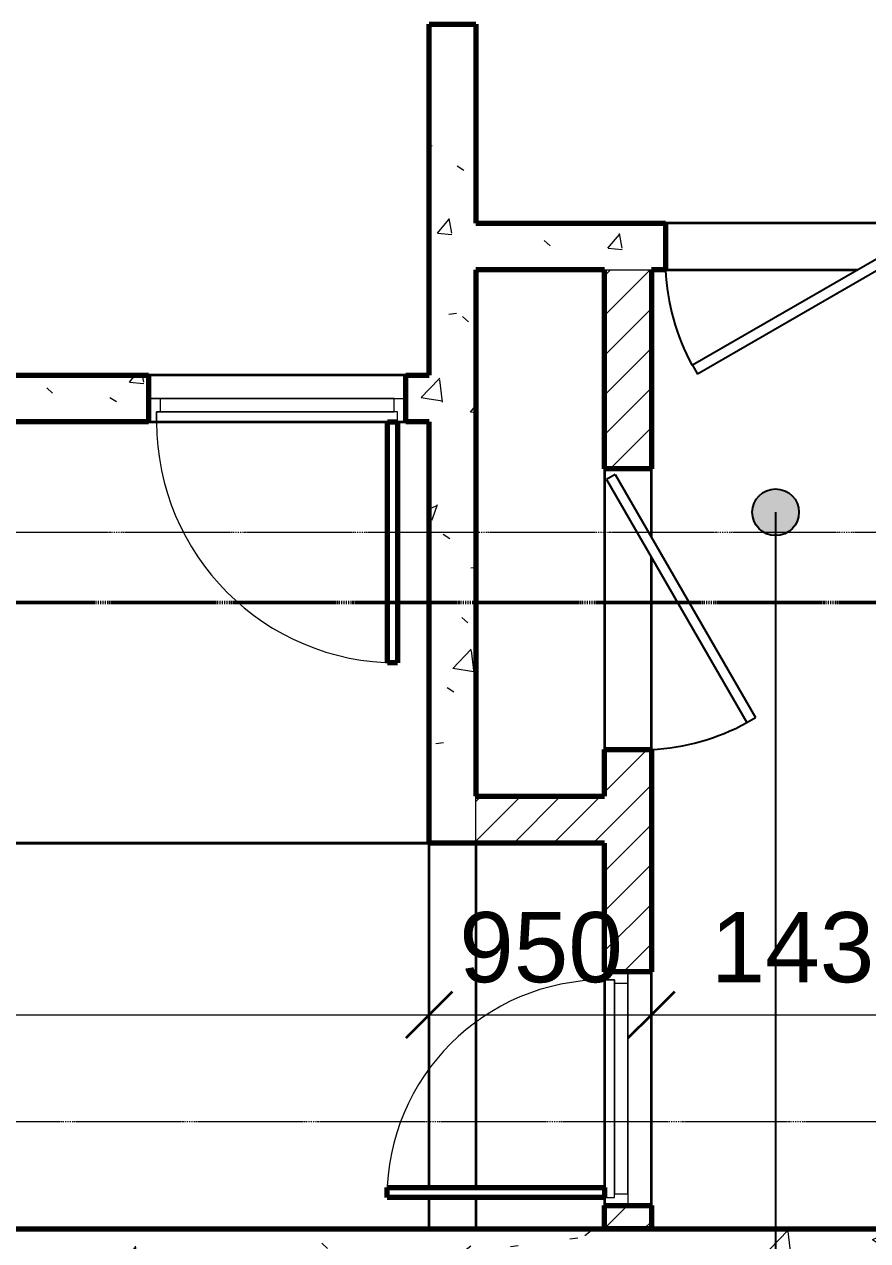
# Model space of a CAD drawing. Header units: millimetres. Extents: x -712454 to -640739, y -26917 to 7174.
# Drawn here: x -686667 to -683063, y -18823 to -13623 of the extents above; entities that cross this region are included whole.
import ezdxf

# ---------------------------------------------------------------- set-up
doc = ezdxf.new("R2010")
doc.units = ezdxf.units.MM
doc.linetypes.add('DPA_Grid _ Level 100', pattern=[10, 5.5, -1.6, 1.3, -1.6])
for name, color, linetype, lineweight in [('A-ANNO-DIMS', 1, 'Continuous', 9), ('A-ANNO-DIMS-100', 1, 'Continuous', 9), ('A-DOOR', 3, 'Continuous', 70), ('A-DOOR-E', 2, 'Continuous', 25), ('A-DOOR-FRAM', 3, 'Continuous', 9), ('A-FLOR-E', 2, 'Continuous', 35), ('A-GLAZ-CURT', 2, 'Continuous', 9), ('A-ROOM-IDEN', 3, 'Continuous', 25), ('A-WALL', 5, 'Continuous', 35), ('A-WALL-PATT', 1, 'Continuous', 35), ('G-ANNO-SECL', 3, 'Continuous', 9), ('S-GRID', 251, 'Continuous', 9), ('WALL-E', 2, 'Continuous', 35)]:
    doc.layers.add(name, color=color, linetype=linetype, lineweight=lineweight)
doc.styles.add('Arial_2', font='arial.ttf', dxfattribs={"height": 300})
doc.dimstyles.new('DPA-DIM-3_0_T-T', dxfattribs={"dimscale": 304.8, "dimtxt": 306.07782, "dimasz": 0.656168, "dimexe": 0.656168, "dimexo": 0.0625, "dimgap": 0.164042, "dimtad": 1, "dimdec": 0, "dimzin": 0, "dimdsep": 46, "dimtxsty": 'Arial_2', "dimblk1": 'OBLIQUE', "dimblk2": 'OBLIQUE', "dimsah": 1, "dimcen": 0.09, "dimdle": 0.656168, "dimadec": 8, "dimazin": 0, "dimtfac": 1, "dimtdec": 4, "dimtix": 1, "dimtmove": 0, "dimatfit": 3, "dimfxl": 1.312336, "dimfxlon": 1, "dimtvp": 1, "dimtolj": 1, "dimtzin": 0, "dimarcsym": 2})
pattern_1 = [(50, (0, 0), (728.7365, -63.7558), [76.2, -838.2]), (355, (0, 0), (-140.9716, 764.2276), [60.96, -670.56]), (100.451, (60.7, -5.3), (587.77, 700.46675), [64.76, -712.36]), (46.184, (0, 203.2), (1084.3162, -168.171), [114.3, -1257.3]), (96.636, (90.4, 189.2), (949.6099, 989.7098), [97.14, -1068.54]), (351.184, (0, 203.2), (949.6206, 989.7012), [91.44, -1005.84]), (21, (101.6, 152.4), (606.45787, -409.06057), [76.2, -838.2]), (326, (101.6, 152.4), (247.20834, 736.7529), [60.96, -670.56]), (71.451, (152.14, 118.3), (853.66825, 327.6855), [64.76, -712.36]), (37.5, (0, 0), (12.35469, 338.22012), [33.528, -628.904, 33.528, -647.192, -673.1]), (37.5, (0, 0), (12.35469, 338.22012), [-1343.152, 33.528, -639.572]), (7.5, (0, 0), (267.27887, 400.72213), [33.528, -354.584, 33.528, -613.664, -256.54]), (7.5, (0, 0), (267.27887, 400.72213), [-1035.304, 33.528, -223.012]), (327.5, (-226.57, 0), (542.36333, -22.91534), [33.528, -220.472, 33.528, -758.952, -1051.56]), (327.5, (-226.57, 0), (542.36333, -22.91534), [-1046.48, 33.528, -1018.032]), (317.5, (-328.17, 0), (592.51696, 101.7071), [33.528, -296.672, 33.528, -492.76, -746.76]), (317.5, (-328.17, 0), (592.51696, 101.7071), [-856.488, 33.528, -713.232])]
pattern_2 = [(45, (0, 0), (-84.852814, 84.852814), [])]

# ---------------------------------------------------------------- blocks, each defined once
blk = doc.blocks.new('DPA_DR-SG-SW - D5_1100x2150 mm-18914714-4213-01 ENLARGED ENTRANCE 3 GROUND LEVEL - REFLECTED CEILING PLAN')
at = {"layer": 'A-DOOR'}
for p, q in [((472, -106.35), (515, -106.35)), ((472, -1136.35), (472, -106.35)), ((515, -106.35), (515, -1136.35)), ((515, -1136.35), (472, -1136.35))]:
    blk.add_line(p, q, dxfattribs=at)
at = {"layer": 'A-DOOR-E', "lineweight": 9}
blk.add_arc((515, -106.35), 1030, 180, 270, dxfattribs=at)
at = {"layer": 'A-DOOR-FRAM'}
for p, q in [((-550, -6.35), (550, -6.35)), ((-550, -106.35), (-550, -6.35)), ((-500, -6.35), (-550, -6.35)), ((-550, -106.35), (-550, -6.35)), ((-500, -6.35), (-500, -63.35)), ((-500, -6.35), (-500, -63.35)), ((500, -6.35), (-500, -6.35)), ((500, -63.35), (500, -6.35)), ((500, -6.35), (550, -6.35)), ((500, -63.35), (500, -6.35)), ((550, -6.35), (550, -106.35)), ((550, -6.35), (550, -106.35)), ((-515, -106.35), (-515, -63.35)), ((-515, -63.35), (-500, -63.35)), ((-515, -63.35), (-515, -106.35)), ((515, -63.35), (-515, -63.35)), ((-500, -63.35), (500, -63.35)), ((515, -63.35), (500, -63.35)), ((515, -106.35), (515, -63.35)), ((515, -106.35), (515, -63.35)), ((-550, -106.35), (-515, -106.35)), ((550, -106.35), (-550, -106.35)), ((-515, -106.35), (515, -106.35)), ((550, -106.35), (515, -106.35))]:
    blk.add_line(p, q, dxfattribs=at)
blk = doc.blocks.new('A3 - _Wall_ Acess Panel 1200x1200-11491779-4213-01 ENLARGED ENTRANCE 3 GROUND LEVEL - REFLECTED CEILING PLAN')
at = {"layer": 'A-DOOR-E'}
for p, q in [((-575.9, -55.1), (463.3, 544.9)), ((484.8, 507.7), (463.3, 544.9)), ((-554.4, -92.3), (484.8, 507.7)), ((-575.9, -55.1), (-554.4, -92.3))]:
    blk.add_line(p, q, dxfattribs=at)
blk.add_arc((-350, 53.5), 951.1, 2.8022, 28.5509, dxfattribs=at)
blk = doc.blocks.new('A3 - _Wall_ Acess Panel 1200x1200-11491836-4213-01 ENLARGED ENTRANCE 3 GROUND LEVEL - REFLECTED CEILING PLAN')
at = {"layer": 'A-DOOR-E'}
for p, q in [((-575.9, -55.1), (463.3, 544.9)), ((484.8, 507.7), (463.3, 544.9)), ((-554.4, -92.3), (484.8, 507.7)), ((-575.9, -55.1), (-554.4, -92.3))]:
    blk.add_line(p, q, dxfattribs=at)
blk.add_arc((-350, 53.5), 951.1, 2.8022, 28.5509, dxfattribs=at)
blk = doc.blocks.new('System Panel - DPA-AR_Metal Ceiling Rectangular Panel-16084102-4213-01 ENLARGED ENTRANCE 3 GROUND LEVEL - REFLECTED CEILING PLAN')
at = {"layer": 'A-GLAZ-CURT'}
for p, q in [((-682557.4, -17832.9), (-682982.4, -17832.9)), ((-682982.4, -17832.9), (-682982.4, -18773)), ((-682982.4, -18773), (-682982.4, -17832.9)), ((-682982.4, -17832.9), (-682557.4, -17832.9)), ((-682982.4, -18973), (-683857.4, -18973)), ((-683857.4, -18973), (-683857.4, -19923)), ((-683857.4, -20123), (-683857.4, -18973)), ((-683857.4, -18973), (-682982.4, -18973)), ((-682507.4, -19923), (-682507.4, -18973)), ((-682507.4, -18973), (-682507.4, -20123)), ((-683857.4, -20123), (-682507.4, -20123)), ((-682507.4, -20123), (-683857.4, -20123))]:
    blk.add_line(p, q, dxfattribs=at)
blk = doc.blocks.new('DPA_DR-SG-SW - D1_1000x2150 mm-18914721-4213-01 ENLARGED ENTRANCE 3 GROUND LEVEL - REFLECTED CEILING PLAN')
at = {"layer": 'A-DOOR'}
for p, q in [((422, -106.35), (465, -106.35)), ((422, -1036.35), (422, -106.35)), ((465, -106.35), (465, -1036.35)), ((465, -1036.35), (422, -1036.35))]:
    blk.add_line(p, q, dxfattribs=at)
at = {"layer": 'A-DOOR-E', "lineweight": 9}
blk.add_arc((465, -106.35), 930, 180, 270, dxfattribs=at)
at = {"layer": 'A-DOOR-FRAM'}
for p, q in [((-500, -6.35), (500, -6.35)), ((-500, -106.35), (-500, -6.35)), ((-450, -6.35), (-500, -6.35)), ((-500, -106.35), (-500, -6.35)), ((-450, -6.35), (-450, -63.35)), ((-450, -6.35), (-450, -63.35)), ((450, -6.35), (-450, -6.35)), ((450, -63.35), (450, -6.35)), ((450, -6.35), (500, -6.35)), ((450, -63.35), (450, -6.35)), ((500, -6.35), (500, -106.35)), ((500, -6.35), (500, -106.35)), ((-465, -106.35), (-465, -63.35)), ((-465, -63.35), (-450, -63.35)), ((-465, -63.35), (-465, -106.35)), ((465, -63.35), (-465, -63.35)), ((-450, -63.35), (450, -63.35)), ((465, -63.35), (450, -63.35)), ((465, -106.35), (465, -63.35)), ((465, -106.35), (465, -63.35)), ((-500, -106.35), (-465, -106.35)), ((500, -106.35), (-500, -106.35)), ((-465, -106.35), (465, -106.35)), ((500, -106.35), (465, -106.35))]:
    blk.add_line(p, q, dxfattribs=at)
blk = doc.blocks.new('DIMBLOCK13-4213-01 ENLARGED ENTRANCE 3 GROUND LEVEL - REFLECTED CEILING PLAN')
at = {"layer": 'A-ANNO-DIMS-100'}
for p, q in [((-692137.4, -17457.7), (-692137.4, -18057.7)), ((-692137.4, -17857.7), (-692137.4, -17457.7)), ((-684937.4, -17457.7), (-684937.4, -18057.7)), ((-684937.4, -17857.7), (-684937.4, -17457.7)), ((-692137.4, -17857.7), (-684937.4, -17857.7))]:
    blk.add_line(p, q, dxfattribs=at)
at = {"layer": 'A-ANNO-DIMS-100', "lineweight": 35}
for p, q in [((-692137.4, -17857.7), (-692037.4, -17757.7)), ((-684937.4, -17857.7), (-684837.4, -17757.7)), ((-692137.4, -17857.7), (-692237.4, -17957.7)), ((-684937.4, -17857.7), (-685037.4, -17957.7))]:
    blk.add_line(p, q, dxfattribs=at)
at = {"layer": 'A-ANNO-DIMS-100', "color": 0, "insert": (-688998.8, -17418.2), "char_height": 300, "width": 1107.531, "attachment_point": 1, "line_spacing_factor": 0.941778, "style": 'Arial_2'}
blk.add_mtext('7200', dxfattribs=at)
blk = doc.blocks.new('_Oblique')
at = {"color": 0, "linetype": 'ByBlock', "lineweight": -2}
blk.add_line((-0.5, -0.5), (0.5, 0.5), dxfattribs=at)
blk = doc.blocks.new('DIMBLOCK14-4213-01 ENLARGED ENTRANCE 3 GROUND LEVEL - REFLECTED CEILING PLAN')
at = {"layer": 'A-ANNO-DIMS-100'}
for p, q in [((-684937.4, -17457.7), (-684937.4, -18057.7)), ((-684937.4, -17857.7), (-684937.4, -17457.7)), ((-683987.4, -17457.7), (-683987.4, -18057.7)), ((-683987.4, -17857.7), (-683987.4, -17457.7)), ((-684937.4, -17857.7), (-683987.4, -17857.7))]:
    blk.add_line(p, q, dxfattribs=at)
at = {"layer": 'A-ANNO-DIMS-100', "lineweight": 35}
for p, q in [((-684937.4, -17857.7), (-684837.4, -17757.7)), ((-683987.4, -17857.7), (-683887.4, -17757.7)), ((-684937.4, -17857.7), (-685037.4, -17957.7)), ((-683987.4, -17857.7), (-684087.4, -17957.7))]:
    blk.add_line(p, q, dxfattribs=at)
at = {"layer": 'A-ANNO-DIMS-100', "color": 0, "insert": (-684808.5, -17418.2), "char_height": 300, "width": 830.648, "attachment_point": 1, "line_spacing_factor": 0.941778, "style": 'Arial_2'}
blk.add_mtext('950', dxfattribs=at)
blk = doc.blocks.new('DIMBLOCK15-4213-01 ENLARGED ENTRANCE 3 GROUND LEVEL - REFLECTED CEILING PLAN')
at = {"layer": 'A-ANNO-DIMS-100'}
for p, q in [((-683987.4, -17457.7), (-683987.4, -18057.7)), ((-683987.4, -17857.7), (-683987.4, -17457.7)), ((-682557.4, -17457.7), (-682557.4, -18057.7)), ((-682557.4, -17857.7), (-682557.4, -17457.7)), ((-683987.4, -17857.7), (-682557.4, -17857.7))]:
    blk.add_line(p, q, dxfattribs=at)
at = {"layer": 'A-ANNO-DIMS-100', "lineweight": 35}
for p, q in [((-683987.4, -17857.7), (-683887.4, -17757.7)), ((-682557.4, -17857.7), (-682457.4, -17757.7)), ((-683987.4, -17857.7), (-684087.4, -17957.7)), ((-682557.4, -17857.7), (-682657.4, -17957.7))]:
    blk.add_line(p, q, dxfattribs=at)
at = {"layer": 'A-ANNO-DIMS-100', "color": 0, "insert": (-683733.8, -17418.2), "char_height": 300, "width": 1107.531, "attachment_point": 1, "line_spacing_factor": 0.941778, "style": 'Arial_2'}
blk.add_mtext('1430', dxfattribs=at)

msp = doc.modelspace()

# ---------------------------------------------------------------- hatches: boundary and pattern name
at = {"layer": 'A-ROOM-IDEN'}
h = msp.add_hatch(color=256, dxfattribs=at)
edge = h.paths.add_edge_path()
edge.add_arc((-683456.5, -15708.9), 100, 0, 360)
at = {"layer": 'A-WALL-PATT', "lineweight": 9}
h = msp.add_hatch(dxfattribs=at)
h.set_pattern_fill('FP_1', color=256, style=0, pattern_type=2)
h.set_pattern_definition(pattern_1)
h.paths.add_polyline_path([(-684823.9, -17123), (-684737.4, -17123), (-684737.4, -13623), (-684937.4, -13623), (-684937.4, -17123)])
h = msp.add_hatch(dxfattribs=at)
h.set_pattern_fill('FP_1', color=256, style=0, pattern_type=2)
h.set_pattern_definition(pattern_1)
h.paths.add_polyline_path([(-683927.4, -14673), (-683927.4, -14473), (-684737.4, -14473), (-684737.4, -14673), (-683987.4, -14673)])
h.paths.add_polyline_path([(-682727.4, -14673), (-682557.4, -14673), (-682557.4, -14473), (-682727.4, -14473), (-682727.4, -14573)])
h = msp.add_hatch(dxfattribs=at)
h.set_pattern_fill('FP_2', color=256, style=0, pattern_type=2)
h.set_pattern_definition(pattern_2)
h.paths.add_polyline_path([(-683987.4, -18773), (-683987.4, -18673), (-684187.4, -18673), (-684187.4, -18773), (-684087.4, -18773)])
h.paths.add_polyline_path([(-684087.4, -17673), (-683987.4, -17673), (-683987.4, -16723), (-684187.4, -16723), (-684187.4, -17673), (-684144.4, -17673)])
h.paths.add_polyline_path([(-684187.4, -15523), (-683987.4, -15523), (-683987.4, -14673), (-684187.4, -14673)])
h = msp.add_hatch(dxfattribs=at)
h.set_pattern_fill('FP_1', color=256, style=0, pattern_type=2)
h.set_pattern_definition(pattern_1)
h.paths.add_polyline_path([(-685037, -15323), (-684937.4, -15323), (-684937.4, -15123), (-685037, -15123), (-685037, -15280)])
h.paths.add_polyline_path([(-686933.4, -15323), (-686137, -15323), (-686137, -15123), (-690461.9, -15123), (-690461.9, -15323), (-687988.1, -15323)])
h = msp.add_hatch(dxfattribs=at)
h.set_pattern_fill('FP_2', color=256, style=0, pattern_type=2)
h.set_pattern_definition(pattern_2)
h.paths.add_polyline_path([(-684296.6, -17123), (-684187.4, -17123), (-684187.4, -16923), (-684737.4, -16923), (-684737.4, -17123)])
h = msp.add_hatch(dxfattribs=at)
h.set_pattern_fill('FP_1', color=256, style=0, pattern_type=2)
h.set_pattern_definition(pattern_1)
h.paths.add_polyline_path([(-682357.4, -18973), (-682357.4, -18773), (-693205.4, -18773), (-693205.4, -18973), (-683769.2, -18973)])

# ---------------------------------------------------------------- linework, layer by layer
at = {"layer": 'A-FLOR-E'}
for p, q in [((-687587.4, -17123), (-684737.4, -17123)), ((-684937.4, -17123), (-687587.4, -17123)), ((-684937.4, -17123), (-686867.4, -17123)), ((-686867.4, -17123), (-684937.4, -17123)), ((-684937.4, -18595), (-684937.4, -17123)), ((-684737.4, -17123), (-684737.4, -18595)), ((-684937.4, -18773), (-684937.4, -18638)), ((-684737.4, -18638), (-684737.4, -18773)), ((-684937.4, -18773), (-693205.4, -18773)), ((-693205.4, -18773), (-684937.4, -18773)), ((-684737.4, -18773), (-687587.4, -18773)), ((-687587.4, -18773), (-684937.4, -18773))]:
    msp.add_line(p, q, dxfattribs=at)
at = {"layer": 'A-ROOM-IDEN'}
msp.add_line((-683456.5, -15708.9), (-683456.5, -22963.4), dxfattribs=at)
msp.add_circle((-683456.5, -15708.9), 100, dxfattribs=at)
at = {"layer": 'A-WALL', "color": 7, "lineweight": 70}
for p, q in [((-684937.4, -15123), (-684937.4, -13623)), ((-684937.4, -13623), (-684737.4, -13623)), ((-684737.4, -13623), (-684737.4, -14473)), ((-684737.4, -14473), (-683927.4, -14473)), ((-683927.4, -14473), (-683927.4, -14573)), ((-683927.4, -14573), (-683927.4, -14673)), ((-684737.4, -14673), (-684737.4, -16923)), ((-684187.4, -14673), (-684737.4, -14673)), ((-684187.4, -15523), (-684187.4, -14673)), ((-683927.4, -14673), (-683987.4, -14673)), ((-683987.4, -14673), (-683987.4, -15523)), ((-690461.9, -15123), (-686137, -15123)), ((-686137, -15123), (-686137, -15223)), ((-685037, -15223), (-685037, -15123)), ((-685037, -15123), (-684937.4, -15123)), ((-686137, -15223), (-686137, -15323)), ((-685037, -15323), (-685037, -15223)), ((-686137, -15323), (-690461.9, -15323)), ((-684937.4, -15323), (-685037, -15323)), ((-684937.4, -17123), (-684937.4, -15323)), ((-684087.4, -15523), (-684187.4, -15523)), ((-683987.4, -15523), (-684087.4, -15523)), ((-684187.4, -16923), (-684187.4, -16723)), ((-684187.4, -16723), (-684087.4, -16723)), ((-684087.4, -16723), (-683987.4, -16723)), ((-683987.4, -16723), (-683987.4, -17673)), ((-684737.4, -16923), (-684187.4, -16923)), ((-684737.4, -17123), (-684937.4, -17123)), ((-684187.4, -17123), (-684737.4, -17123)), ((-684187.4, -17673), (-684187.4, -17123)), ((-684087.4, -17673), (-684187.4, -17673)), ((-683987.4, -17673), (-684087.4, -17673)), ((-684187.4, -18773), (-684187.4, -18673)), ((-684187.4, -18673), (-684087.4, -18673)), ((-684087.4, -18673), (-683987.4, -18673)), ((-683987.4, -18673), (-683987.4, -18773)), ((-693205.4, -18773), (-682557.4, -18773)), ((-684087.4, -18773), (-684187.4, -18773)), ((-683987.4, -18773), (-684087.4, -18773))]:
    msp.add_line(p, q, dxfattribs=at)
at = {"layer": 'A-WALL', "lineweight": 9}
for p, q in [((-684187.4, -14673), (-684087.4, -14673)), ((-684087.4, -14673), (-683987.4, -14673)), ((-684737.4, -17123), (-684737.4, -16923))]:
    msp.add_line(p, q, dxfattribs=at)
at = {"layer": 'G-ANNO-SECL', "linetype": 'DPA_Grid _ Level 100', "lineweight": 50}
msp.add_line((-705313.9, -16095.1), (-649684.4, -16095.1), dxfattribs=at)
at = {"layer": 'S-GRID', "linetype": 'DPA_Grid _ Level 100'}
for p, q in [((-641560, -15796), (-711553.5, -15796)), ((-711553.5, -18313), (-641560, -18313))]:
    msp.add_line(p, q, dxfattribs=at)
at = {"layer": 'WALL-E'}
for p, q in [((-683927.4, -14473), (-683927.4, -14673)), ((-682932.4, -14473), (-683927.4, -14473)), ((-683927.4, -14673), (-683106, -14673)), ((-686137, -15323), (-686137, -15123)), ((-685037, -15123), (-686137, -15123)), ((-685037, -15323), (-685037, -15123)), ((-686137, -15323), (-685037, -15323)), ((-684187.4, -15523), (-683987.4, -15523)), ((-684187.4, -15523), (-684187.4, -16723)), ((-683987.4, -15815.6), (-683987.4, -15523)), ((-683987.4, -16723), (-683987.4, -15901.6)), ((-684187.4, -16723), (-683987.4, -16723)), ((-684937.4, -17123), (-690287.4, -17123)), ((-690287.4, -17123), (-684937.4, -17123)), ((-684187.4, -17673), (-683987.4, -17673)), ((-684187.4, -17673), (-684187.4, -18673)), ((-683987.4, -18673), (-683987.4, -17673)), ((-684187.4, -18673), (-683987.4, -18673)), ((-684937.4, -18773), (-693205.4, -18773)), ((-689455.7, -18773), (-684937.4, -18773))]:
    msp.add_line(p, q, dxfattribs=at)

# ---------------------------------------------------------------- block references
at = {"layer": 'A-DOOR-E'}
for name, p, rotation in [('A3 - _Wall_ Acess Panel 1200x1200-11491836-4213-01 ENLARGED ENTRANCE 3 GROUND LEVEL - REFLECTED CEILING PLAN', (-683327.4, -14573), 180), ('A3 - _Wall_ Acess Panel 1200x1200-11491779-4213-01 ENLARGED ENTRANCE 3 GROUND LEVEL - REFLECTED CEILING PLAN', (-684087.4, -16123), 270), ('DPA_DR-SG-SW - D1_1000x2150 mm-18914721-4213-01 ENLARGED ENTRANCE 3 GROUND LEVEL - REFLECTED CEILING PLAN', (-684081, -18173), 270)]:
    msp.add_blockref(name, p, dxfattribs=dict(at, rotation=rotation))
msp.add_blockref('DPA_DR-SG-SW - D5_1100x2150 mm-18914714-4213-01 ENLARGED ENTRANCE 3 GROUND LEVEL - REFLECTED CEILING PLAN', (-685587, -15216.6), dxfattribs=at)
at = {"layer": 'A-GLAZ-CURT'}
msp.add_blockref('System Panel - DPA-AR_Metal Ceiling Rectangular Panel-16084102-4213-01 ENLARGED ENTRANCE 3 GROUND LEVEL - REFLECTED CEILING PLAN', (0, 0), dxfattribs=at)

# ---------------------------------------------------------------- dimensions: what is measured, and where the dimension line sits
at = {"layer": 'A-ANNO-DIMS'}
for base, p1, p2, override, picture, middle in [((-684937.4, -17857.7), (-692137.4, -17457.7), (-684937.4, -17457.7), {"dimpost": '<>', "dimfxl": 7200}, 'DIMBLOCK13-4213-01 ENLARGED ENTRANCE 3 GROUND LEVEL - REFLECTED CEILING PLAN', (-688537.4, -17654.5)), ((-683987.4, -17857.7), (-684937.4, -17457.7), (-683987.4, -17457.7), {"dimpost": '<>', "dimfxl": 950}, 'DIMBLOCK14-4213-01 ENLARGED ENTRANCE 3 GROUND LEVEL - REFLECTED CEILING PLAN', (-684462.4, -17654.5)), ((-682557.4, -17857.7), (-683987.4, -17457.7), (-682557.4, -17457.7), {"dimpost": '<>', "dimfxl": 1430}, 'DIMBLOCK15-4213-01 ENLARGED ENTRANCE 3 GROUND LEVEL - REFLECTED CEILING PLAN', (-683272.4, -17654.4))]:
    dim = msp.add_linear_dim(base=base, p1=p1, p2=p2, dimstyle='DPA-DIM-3_0_T-T', override=override, dxfattribs=at)
    dim.commit()
    dim.dimension.update_dxf_attribs({"geometry": picture, "text_midpoint": middle})

doc.saveas('drawing.dxf')
